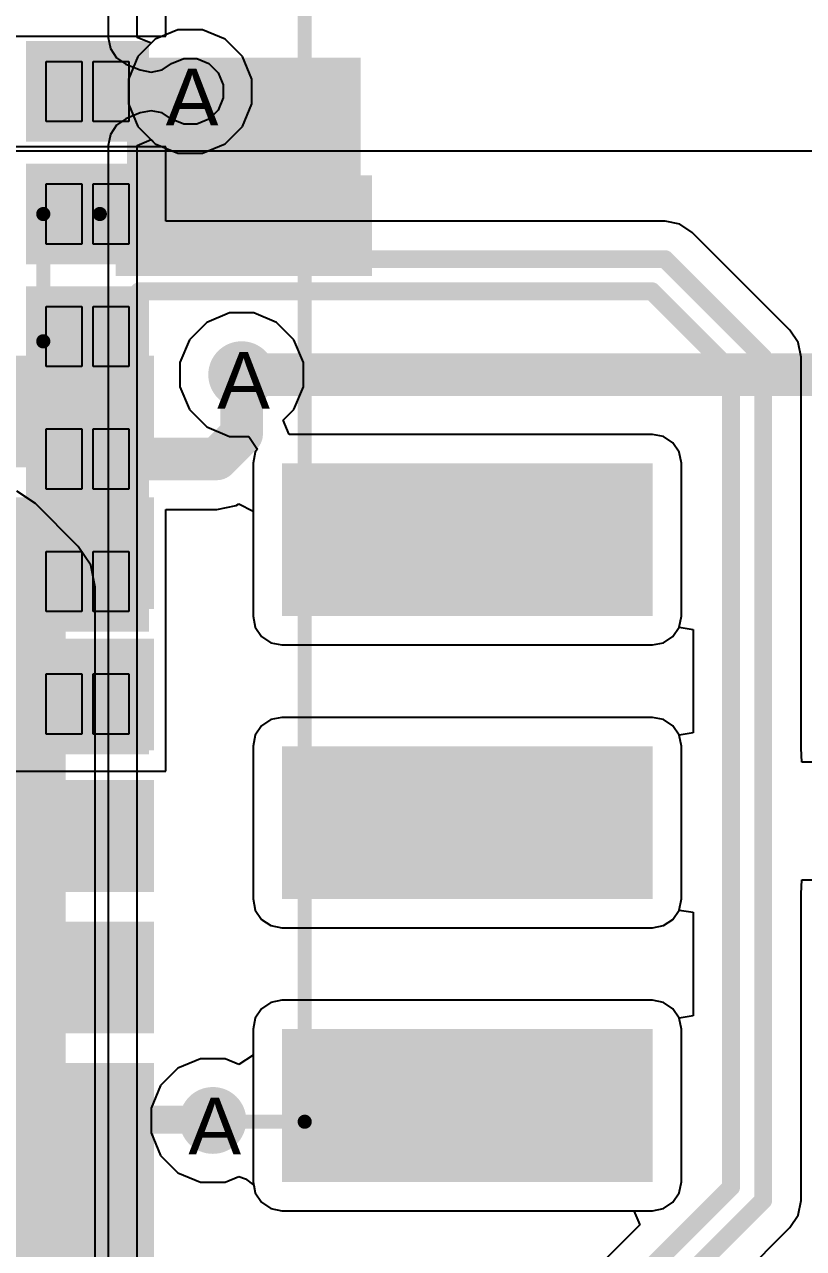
# Model space of a CAD drawing. Header units: inches. Extents: x 0 to 208, y 0 to 213.
# Drawn here: x 5.3042 to 5.5796, y 1.1221 to 1.5548 of the extents above; entities that cross this region are included whole.
import ezdxf

# ---------------------------------------------------------------- set-up
doc = ezdxf.new("R2010")
doc.units = ezdxf.units.IN
doc.header["$MEASUREMENT"] = 0
for name, color, linetype in [('Bottom Layer', 5, 'Continuous'), ('Bottom Overlay', 54, 'Continuous'), ('Bottom Paste', 16, 'Continuous'), ('Bottom Solder', 6, 'Continuous'), ('Drill Drawing', 1, 'Continuous'), ('Keep-Out Layer', 6, 'Continuous'), ('L2_GND1', 16, 'Continuous'), ('L3_SIG1', 76, 'Continuous'), ('L4_PWR', 90, 'Continuous'), ('L5_GND2', 156, 'Continuous'), ('L6_SIG2', 130, 'Continuous'), ('L7_GND3', 216, 'Continuous'), ('Top Layer', 1, 'Continuous'), ('Top Overlay', 2, 'Continuous'), ('Top Paste', 8, 'Continuous'), ('Top Solder', 216, 'Continuous'), ('Via Holes', 16, 'Continuous')]:
    doc.layers.add(name, color=color, linetype=linetype)
doc.styles.add('Arial', font='', dxfattribs={"height": 0.2})
doc.styles.get('Arial').set_extended_font_data('Arial')

# ---------------------------------------------------------------- blocks, each defined once
blk = doc.blocks.new('A7682E_254')
at = {"layer": 'Top Layer'}
for points in [[(0.29134, -0.00788), (0.32677, -0.00788), (0.32677, -0.03543), (0.29134, -0.03543)], [(0.29134, -0.05118), (0.32677, -0.05118), (0.32677, -0.07874), (0.29134, -0.07874)], [(0.29134, -0.09449), (0.32677, -0.09449), (0.32677, -0.12205), (0.29134, -0.12205)], [(0.29134, -0.1378), (0.32677, -0.1378), (0.32677, -0.16535), (0.29134, -0.16535)], [(0.29134, -0.1811), (0.32677, -0.1811), (0.32677, -0.20866), (0.29134, -0.20866)], [(0.29134, -0.22441), (0.32677, -0.22441), (0.32677, -0.25197), (0.29134, -0.25197)]]:
    blk.add_hatch(color=1, dxfattribs=at).paths.add_polyline_path(points)
at = {"layer": 'Top Solder'}
for points in [[(0.28734, -0.00388), (0.33077, -0.00388), (0.33077, -0.03943), (0.28734, -0.03943)], [(0.28734, -0.04718), (0.33077, -0.04718), (0.33077, -0.08274), (0.28734, -0.08274)], [(0.28734, -0.09049), (0.33077, -0.09049), (0.33077, -0.12605), (0.28734, -0.12605)], [(0.28734, -0.1338), (0.33077, -0.1338), (0.33077, -0.16935), (0.28734, -0.16935)], [(0.28734, -0.1771), (0.33077, -0.1771), (0.33077, -0.21266), (0.28734, -0.21266)], [(0.28734, -0.22041), (0.33077, -0.22041), (0.33077, -0.25597), (0.28734, -0.25597)]]:
    blk.add_hatch(color=216, dxfattribs=at).paths.add_polyline_path(points)
at = {"layer": 'Top Overlay'}
for points in [[(0.38583, -0.38583, 0.005, 0.005, 0), (0.38583, 0.38582, 0.005, 0.005, 0)], [(-0.38583, -0.38583, 0.005, 0.005, 0), (0.38583, -0.38583, 0.005, 0.005, 0)]]:
    blk.add_lwpolyline(points, format="xyseb", dxfattribs=at)
blk.add_lwpolyline([(0.38458, -0.38583, 0.0025, 0.0025, 1), (0.38708, -0.38583, 0.0025, 0.0025, 1)], format="xyseb", close=True, dxfattribs=at)
blk.add_lwpolyline([(0.38458, -0.38583, 0.0025, 0.0025, 1), (0.38708, -0.38583, 0.0025, 0.0025, 1)], format="xyseb", close=True, dxfattribs=at)
at = {"layer": 'Top Paste'}
for p, q in [((0.29449, -0.03228), (0.29449, -0.01102)), ((0.29449, -0.01102), (0.30709, -0.01102)), ((0.30709, -0.01102), (0.30709, -0.03228)), ((0.31102, -0.03228), (0.31102, -0.01102)), ((0.31102, -0.01102), (0.32362, -0.01102)), ((0.32362, -0.01102), (0.32362, -0.03228)), ((0.30709, -0.03228), (0.29449, -0.03228)), ((0.32362, -0.03228), (0.31102, -0.03228)), ((0.29449, -0.07559), (0.29449, -0.05433)), ((0.29449, -0.05433), (0.30709, -0.05433)), ((0.30709, -0.05433), (0.30709, -0.07559)), ((0.31102, -0.07559), (0.31102, -0.05433)), ((0.31102, -0.05433), (0.32362, -0.05433)), ((0.32362, -0.05433), (0.32362, -0.07559)), ((0.30709, -0.07559), (0.29449, -0.07559)), ((0.32362, -0.07559), (0.31102, -0.07559)), ((0.29449, -0.1189), (0.29449, -0.09764)), ((0.29449, -0.09764), (0.30709, -0.09764)), ((0.30709, -0.09764), (0.30709, -0.1189)), ((0.31102, -0.1189), (0.31102, -0.09764)), ((0.31102, -0.09764), (0.32362, -0.09764)), ((0.32362, -0.09764), (0.32362, -0.1189)), ((0.30709, -0.1189), (0.29449, -0.1189)), ((0.32362, -0.1189), (0.31102, -0.1189)), ((0.29449, -0.1622), (0.29449, -0.14094)), ((0.29449, -0.14094), (0.30709, -0.14094)), ((0.30709, -0.14094), (0.30709, -0.1622)), ((0.31102, -0.1622), (0.31102, -0.14094)), ((0.31102, -0.14094), (0.32362, -0.14094)), ((0.32362, -0.14094), (0.32362, -0.1622)), ((0.30709, -0.1622), (0.29449, -0.1622)), ((0.32362, -0.1622), (0.31102, -0.1622)), ((0.29449, -0.20551), (0.29449, -0.18425)), ((0.29449, -0.18425), (0.30709, -0.18425)), ((0.30709, -0.18425), (0.30709, -0.20551)), ((0.31102, -0.20551), (0.31102, -0.18425)), ((0.31102, -0.18425), (0.32362, -0.18425)), ((0.32362, -0.18425), (0.32362, -0.20551)), ((0.30709, -0.20551), (0.29449, -0.20551)), ((0.32362, -0.20551), (0.31102, -0.20551)), ((0.29449, -0.24882), (0.29449, -0.22756)), ((0.29449, -0.22756), (0.30709, -0.22756)), ((0.30709, -0.22756), (0.30709, -0.24882)), ((0.31102, -0.24882), (0.31102, -0.22756)), ((0.31102, -0.22756), (0.32362, -0.22756)), ((0.32362, -0.22756), (0.32362, -0.24882)), ((0.30709, -0.24882), (0.29449, -0.24882)), ((0.32362, -0.24882), (0.31102, -0.24882))]:
    blk.add_line(p, q, dxfattribs=at)
blk = doc.blocks.new('XKNANO_113_B_282')
at = {"layer": 'Bottom Layer'}
for points in [[(-0.26968, -0.16575), (-0.24213, -0.16575), (-0.24213, -0.24843), (-0.26968, -0.24843)], [(-0.20591, -0.24291), (-0.17441, -0.24291), (-0.17441, -0.2878), (-0.20591, -0.2878)], [(-0.15591, -0.24291), (-0.12441, -0.24291), (-0.12441, -0.2878), (-0.15591, -0.2878)], [(-0.10591, -0.24291), (-0.07441, -0.24291), (-0.07441, -0.2878), (-0.10591, -0.2878)], [(-0.05591, -0.24291), (-0.02441, -0.24291), (-0.02441, -0.2878), (-0.05591, -0.2878)], [(-0.00591, -0.24291), (0.02559, -0.24291), (0.02559, -0.2878), (-0.00591, -0.2878)], [(0.04409, -0.24291), (0.07559, -0.24291), (0.07559, -0.2878), (0.04409, -0.2878)], [(0.0815, -0.24291), (0.11299, -0.24291), (0.11299, -0.2878), (0.0815, -0.2878)]]:
    blk.add_hatch(color=5, dxfattribs=at).paths.add_polyline_path(points)
at = {"layer": 'Bottom Paste'}
for points in [[(-0.26968, -0.16575), (-0.24213, -0.16575), (-0.24213, -0.24843), (-0.26968, -0.24843)], [(-0.20591, -0.24291), (-0.17441, -0.24291), (-0.17441, -0.2878), (-0.20591, -0.2878)], [(-0.15591, -0.24291), (-0.12441, -0.24291), (-0.12441, -0.2878), (-0.15591, -0.2878)], [(-0.10591, -0.24291), (-0.07441, -0.24291), (-0.07441, -0.2878), (-0.10591, -0.2878)], [(-0.05591, -0.24291), (-0.02441, -0.24291), (-0.02441, -0.2878), (-0.05591, -0.2878)], [(-0.00591, -0.24291), (0.02559, -0.24291), (0.02559, -0.2878), (-0.00591, -0.2878)], [(0.04409, -0.24291), (0.07559, -0.24291), (0.07559, -0.2878), (0.04409, -0.2878)], [(0.0815, -0.24291), (0.11299, -0.24291), (0.11299, -0.2878), (0.0815, -0.2878)]]:
    blk.add_hatch(color=16, dxfattribs=at).paths.add_polyline_path(points)
at = {"layer": 'Bottom Solder'}
for points in [[(-0.27368, -0.16175), (-0.23813, -0.16175), (-0.23813, -0.25243), (-0.27368, -0.25243)], [(-0.20991, -0.23891), (-0.17041, -0.23891), (-0.17041, -0.2918), (-0.20991, -0.2918)], [(-0.15991, -0.23891), (-0.12041, -0.23891), (-0.12041, -0.2918), (-0.15991, -0.2918)], [(-0.10991, -0.23891), (-0.07041, -0.23891), (-0.07041, -0.2918), (-0.10991, -0.2918)], [(-0.05991, -0.23891), (-0.02041, -0.23891), (-0.02041, -0.2918), (-0.05991, -0.2918)], [(-0.00991, -0.23891), (0.02959, -0.23891), (0.02959, -0.2918), (-0.00991, -0.2918)], [(0.04009, -0.23891), (0.07959, -0.23891), (0.07959, -0.2918), (0.04009, -0.2918)], [(0.0775, -0.23891), (0.11699, -0.23891), (0.11699, -0.2918), (0.0775, -0.2918)]]:
    blk.add_hatch(color=6, dxfattribs=at).paths.add_polyline_path(points)
at = {"layer": 'Keep-Out Layer'}
for points in [[(-0.17189, -0.19363), (-0.11789, -0.19363), (-0.11789, -0.06263), (-0.17189, -0.06263)], [(-0.07189, -0.19363), (-0.01789, -0.19363), (-0.01789, -0.06263), (-0.07189, -0.06263)], [(0.02811, -0.19363), (0.08211, -0.19363), (0.08211, -0.06263), (0.02811, -0.06263)]]:
    blk.add_hatch(color=6, dxfattribs=at).paths.add_polyline_path(points)
at = {"layer": 'Bottom Overlay'}
for points in [[(-0.26, -0.278, 0.005, 0.005, 0), (-0.26, -0.258, 0.005, 0.005, 0)], [(-0.215, -0.278, 0.005, 0.005, 0), (-0.26, -0.278, 0.005, 0.005, 0)]]:
    blk.add_lwpolyline(points, format="xyseb", dxfattribs=at)
for points in [[(-0.26125, -0.258, 0.0025, 0.0025, 1), (-0.25875, -0.258, 0.0025, 0.0025, 1)], [(-0.26125, -0.278, 0.0025, 0.0025, 1), (-0.25875, -0.278, 0.0025, 0.0025, 1)], [(-0.26125, -0.278, 0.0025, 0.0025, 1), (-0.25875, -0.278, 0.0025, 0.0025, 1)], [(-0.21625, -0.278, 0.0025, 0.0025, 1), (-0.21375, -0.278, 0.0025, 0.0025, 1)]]:
    blk.add_lwpolyline(points, format="xyseb", close=True, dxfattribs=at)

msp = doc.modelspace()

# ---------------------------------------------------------------- hatches: boundary and pattern name
at = {"layer": 'Bottom Layer'}
for points in [[(5.34043, 1.46992), (5.42311, 1.46992), (5.42311, 1.543), (5.34043, 1.543)], [(5.25957, 1.2022), (5.34594, 1.2022), (5.34594, 1.2337), (5.25957, 1.2337)]]:
    msp.add_hatch(color=5, dxfattribs=at).paths.add_polyline_path(points)
h = msp.add_hatch(color=5, dxfattribs=at)
edge = h.paths.add_edge_path()
edge.add_arc((5.36281, 1.53111), 0.01181, 0, 360)
h = msp.add_hatch(color=5, dxfattribs=at)
edge = h.paths.add_edge_path()
edge.add_arc((5.381, 1.431), 0.01181, 0, 360)
h = msp.add_hatch(color=5, dxfattribs=at)
edge = h.paths.add_edge_path()
edge.add_arc((5.37081, 1.1674), 0.01181, 0, 360)
at = {"layer": 'L2_GND1'}
h = msp.add_hatch(color=16, dxfattribs=at)
edge = h.paths.add_edge_path()
edge.add_arc((5.36281, 1.53111), 0.01181, 0, 360)
h = msp.add_hatch(color=16, dxfattribs=at)
edge = h.paths.add_edge_path()
edge.add_arc((5.381, 1.431), 0.01181, 0, 360)
h = msp.add_hatch(color=16, dxfattribs=at)
edge = h.paths.add_edge_path()
edge.add_arc((5.37081, 1.1674), 0.01181, 0, 360)
at = {"layer": 'L3_SIG1'}
h = msp.add_hatch(color=76, dxfattribs=at)
edge = h.paths.add_edge_path()
edge.add_arc((5.36281, 1.53111), 0.01181, 0, 360)
h = msp.add_hatch(color=76, dxfattribs=at)
edge = h.paths.add_edge_path()
edge.add_arc((5.381, 1.431), 0.01181, 0, 360)
h = msp.add_hatch(color=76, dxfattribs=at)
edge = h.paths.add_edge_path()
edge.add_arc((5.37081, 1.1674), 0.01181, 0, 360)
at = {"layer": 'L4_PWR'}
h = msp.add_hatch(color=90, dxfattribs=at)
edge = h.paths.add_edge_path()
edge.add_arc((5.36281, 1.53111), 0.01181, 0, 360)
h = msp.add_hatch(color=90, dxfattribs=at)
edge = h.paths.add_edge_path()
edge.add_arc((5.381, 1.431), 0.01181, 0, 360)
h = msp.add_hatch(color=90, dxfattribs=at)
edge = h.paths.add_edge_path()
edge.add_arc((5.37081, 1.1674), 0.01181, 0, 360)
at = {"layer": 'L5_GND2'}
h = msp.add_hatch(color=156, dxfattribs=at)
edge = h.paths.add_edge_path()
edge.add_arc((5.36281, 1.53111), 0.01181, 0, 360)
h = msp.add_hatch(color=156, dxfattribs=at)
edge = h.paths.add_edge_path()
edge.add_arc((5.381, 1.431), 0.01181, 0, 360)
h = msp.add_hatch(color=156, dxfattribs=at)
edge = h.paths.add_edge_path()
edge.add_arc((5.37081, 1.1674), 0.01181, 0, 360)
at = {"layer": 'L6_SIG2'}
h = msp.add_hatch(color=130, dxfattribs=at)
edge = h.paths.add_edge_path()
edge.add_arc((5.36281, 1.53111), 0.01181, 0, 360)
h = msp.add_hatch(color=130, dxfattribs=at)
edge = h.paths.add_edge_path()
edge.add_arc((5.381, 1.431), 0.01181, 0, 360)
h = msp.add_hatch(color=130, dxfattribs=at)
edge = h.paths.add_edge_path()
edge.add_arc((5.37081, 1.1674), 0.01181, 0, 360)
at = {"layer": 'L7_GND3'}
h = msp.add_hatch(color=216, dxfattribs=at)
edge = h.paths.add_edge_path()
edge.add_arc((5.36281, 1.53111), 0.01181, 0, 360)
h = msp.add_hatch(color=216, dxfattribs=at)
edge = h.paths.add_edge_path()
edge.add_arc((5.381, 1.431), 0.01181, 0, 360)
h = msp.add_hatch(color=216, dxfattribs=at)
edge = h.paths.add_edge_path()
edge.add_arc((5.37081, 1.1674), 0.01181, 0, 360)
at = {"layer": 'Top Layer'}
msp.add_hatch(color=1, dxfattribs=at).paths.add_polyline_path([(5.36281, 1.5193), (5.36281, 1.54297), (5.32644, 1.54297), (5.32644, 1.5193)])
h = msp.add_hatch(color=1, dxfattribs=at)
edge = h.paths.add_edge_path()
edge.add_arc((5.36281, 1.53111), 0.01181, 0, 360)
h = msp.add_hatch(color=1, dxfattribs=at)
edge = h.paths.add_edge_path()
edge.add_arc((5.381, 1.431), 0.01181, 0, 360)
h = msp.add_hatch(color=1, dxfattribs=at)
edge = h.paths.add_edge_path()
edge.add_arc((5.37081, 1.1674), 0.01181, 0, 360)
at = {"layer": 'Via Holes'}
h = msp.add_hatch(color=7, dxfattribs=at)
edge = h.paths.add_edge_path()
edge.add_arc((5.36281, 1.53111), 0.00591, 0, 360)
h = msp.add_hatch(color=7, dxfattribs=at)
edge = h.paths.add_edge_path()
edge.add_arc((5.381, 1.431), 0.00591, 0, 360)
h = msp.add_hatch(color=7, dxfattribs=at)
edge = h.paths.add_edge_path()
edge.add_arc((5.37081, 1.1674), 0.00591, 0, 360)

# ---------------------------------------------------------------- linework, layer by layer
at = {"layer": 'Bottom Layer'}
for p in [(5.90551, 1.51), (5.89532, 1.51)]:
    msp.add_line(p, (5.29702, 1.51), dxfattribs=at)
for points in [[(5.35705, 1.49248, 0.01, 0.01, 0), (5.36583, 1.4837, 0.01, 0.01, 0)], [(5.36583, 1.4837, 0.01, 0.01, 0), (5.38177, 1.4837, 0.01, 0.01, 0)], [(5.381, 1.431, 0.015, 0.015, 0), (5.637, 1.431, 0.015, 0.015, 0)], [(5.24185, 1.41795, 0.008, 0.008, 0), (5.3235, 1.41795, 0.008, 0.008, 0)], [(5.25528, 1.36795, 0.008, 0.008, 0), (5.3235, 1.36795, 0.008, 0.008, 0)], [(5.27032, 1.31036, 0.008, 0.008, 0), (5.32035, 1.31036, 0.008, 0.008, 0)], [(5.25856, 1.16795, 0.01, 0.01, 0), (5.3235, 1.16795, 0.01, 0.01, 0)], [(5.32486, 1.1674, 0.01, 0.01, 0), (5.32513, 1.16768, 0.01, 0.01, 0)], [(5.32513, 1.16768, 0.01, 0.01, 0), (5.37054, 1.16768, 0.01, 0.01, 0)], [(5.37054, 1.16768, 0.01, 0.01, 0), (5.37081, 1.1674, 0.01, 0.01, 0)], [(5.23398, 1.13055, 0.008, 0.008, 0), (5.3235, 1.13055, 0.008, 0.008, 0)]]:
    msp.add_lwpolyline(points, format="xyseb", dxfattribs=at)
for points in [[(5.35455, 1.49248, 0.005, 0.005, 1), (5.35955, 1.49248, 0.005, 0.005, 1)], [(5.36333, 1.4837, 0.005, 0.005, 1), (5.36833, 1.4837, 0.005, 0.005, 1)], [(5.36333, 1.4837, 0.005, 0.005, 1), (5.36833, 1.4837, 0.005, 0.005, 1)], [(5.37927, 1.4837, 0.005, 0.005, 1), (5.38427, 1.4837, 0.005, 0.005, 1)], [(5.37725, 1.431, 0.0075, 0.0075, 1), (5.38475, 1.431, 0.0075, 0.0075, 1)], [(5.3215, 1.41795, 0.004, 0.004, 1), (5.3255, 1.41795, 0.004, 0.004, 1)], [(5.3215, 1.36795, 0.004, 0.004, 1), (5.3255, 1.36795, 0.004, 0.004, 1)], [(5.31835, 1.31036, 0.004, 0.004, 1), (5.32235, 1.31036, 0.004, 0.004, 1)], [(5.321, 1.16795, 0.005, 0.005, 1), (5.326, 1.16795, 0.005, 0.005, 1)], [(5.32263, 1.16768, 0.005, 0.005, 1), (5.32763, 1.16768, 0.005, 0.005, 1)], [(5.32263, 1.16768, 0.005, 0.005, 1), (5.32763, 1.16768, 0.005, 0.005, 1)], [(5.36804, 1.16768, 0.005, 0.005, 1), (5.37304, 1.16768, 0.005, 0.005, 1)], [(5.36804, 1.16768, 0.005, 0.005, 1), (5.37304, 1.16768, 0.005, 0.005, 1)], [(5.32236, 1.1674, 0.005, 0.005, 1), (5.32736, 1.1674, 0.005, 0.005, 1)], [(5.36831, 1.1674, 0.005, 0.005, 1), (5.37331, 1.1674, 0.005, 0.005, 1)], [(5.3215, 1.13055, 0.004, 0.004, 1), (5.3255, 1.13055, 0.004, 0.004, 1)]]:
    msp.add_lwpolyline(points, format="xyseb", close=True, dxfattribs=at)
at = {"layer": 'L2_GND1'}
for p, q in [((5.3338, 1.64193), (5.3338, 1.55022)), ((5.344, 1.55022), (5.344, 1.64193)), ((5.3338, 1.55022), (5.33458, 1.54632)), ((5.349, 1.54815), (5.344, 1.55022)), ((5.35046, 1.5496), (5.349, 1.54815)), ((5.35847, 1.55293), (5.35046, 1.5496)), ((5.36715, 1.55293), (5.35847, 1.55293)), ((5.37517, 1.5496), (5.36715, 1.55293)), ((5.3813, 1.54347), (5.37517, 1.5496)), ((5.33458, 1.54632), (5.33679, 1.54301)), ((5.33679, 1.54301), (5.3401, 1.5408)), ((5.3401, 1.5408), (5.3451, 1.53873)), ((5.3529, 1.53873), (5.35621, 1.54094)), ((5.35621, 1.54094), (5.35623, 1.54096)), ((5.35623, 1.54096), (5.3605, 1.54273)), ((5.3605, 1.54273), (5.36512, 1.54273)), ((5.36512, 1.54273), (5.36939, 1.54096)), ((5.36939, 1.54096), (5.37266, 1.53769)), ((5.38462, 1.53545), (5.3813, 1.54347)), ((5.3451, 1.53873), (5.349, 1.53795)), ((5.349, 1.53795), (5.3529, 1.53873)), ((5.37266, 1.53769), (5.37443, 1.53342)), ((5.37443, 1.53342), (5.37443, 1.5288)), ((5.38462, 1.52678), (5.38462, 1.53545)), ((5.37443, 1.5288), (5.37266, 1.52453)), ((5.3451, 1.5235), (5.3401, 1.52143)), ((5.349, 1.52428), (5.3451, 1.5235)), ((5.3529, 1.5235), (5.349, 1.52428)), ((5.35621, 1.52129), (5.3529, 1.5235)), ((5.37266, 1.52453), (5.36939, 1.52127)), ((5.3813, 1.51876), (5.38462, 1.52678)), ((5.33679, 1.51922), (5.33458, 1.51591)), ((5.3401, 1.52143), (5.33679, 1.51922)), ((5.35623, 1.52127), (5.35621, 1.52129)), ((5.3605, 1.5195), (5.35623, 1.52127)), ((5.36512, 1.5195), (5.3605, 1.5195)), ((5.36939, 1.52127), (5.36512, 1.5195)), ((5.37517, 1.51262), (5.3813, 1.51876)), ((5.33458, 1.51591), (5.3338, 1.51201)), ((5.3338, 1.51201), (5.3338, 0.15506)), ((5.344, 1.51201), (5.349, 1.51408)), ((5.344, 0.15506), (5.344, 1.51201)), ((5.349, 1.51408), (5.35046, 1.51262)), ((5.35046, 1.51262), (5.35847, 1.5093)), ((5.36715, 1.5093), (5.37517, 1.51262)), ((5.35847, 1.5093), (5.36715, 1.5093)), ((5.36864, 1.44949), (5.36251, 1.44336)), ((5.37666, 1.45281), (5.36864, 1.44949)), ((5.38534, 1.45281), (5.37666, 1.45281)), ((5.39335, 1.44949), (5.38534, 1.45281)), ((5.39949, 1.44336), (5.39335, 1.44949)), ((5.36251, 1.44336), (5.35919, 1.43534)), ((5.40281, 1.43534), (5.39949, 1.44336)), ((5.35919, 1.43534), (5.35919, 1.42666)), ((5.40281, 1.42666), (5.40281, 1.43534)), ((5.35919, 1.42666), (5.36251, 1.41865)), ((5.39949, 1.41865), (5.40281, 1.42666)), ((5.36251, 1.41865), (5.36864, 1.41251)), ((5.39572, 1.41488), (5.39949, 1.41865)), ((5.39779, 1.40988), (5.39572, 1.41488)), ((5.36864, 1.41251), (5.37666, 1.40919)), ((5.37666, 1.40919), (5.38353, 1.40919)), ((5.38353, 1.40919), (5.38637, 1.40494)), ((5.52622, 1.40988), (5.39779, 1.40988)), ((5.53012, 1.4091), (5.52622, 1.40988)), ((5.53343, 1.40689), (5.53012, 1.4091)), ((5.53564, 1.40358), (5.53343, 1.40689)), ((5.3858, 1.40358), (5.38503, 1.39968)), ((5.38646, 1.40457), (5.3858, 1.40358)), ((5.38637, 1.40494), (5.38646, 1.40457)), ((5.53642, 1.39968), (5.53564, 1.40358)), ((5.38503, 1.39968), (5.38503, 1.34568)), ((5.53642, 1.34568), (5.53642, 1.39968)), ((5.38503, 1.34568), (5.3858, 1.34178)), ((5.53564, 1.34178), (5.53642, 1.34568)), ((5.3858, 1.34178), (5.38801, 1.33847)), ((5.53343, 1.33847), (5.53564, 1.34178)), ((5.38801, 1.33847), (5.39132, 1.33626)), ((5.53012, 1.33626), (5.53343, 1.33847)), ((5.39132, 1.33626), (5.39522, 1.33549)), ((5.39522, 1.33549), (5.52622, 1.33549)), ((5.52622, 1.33549), (5.53012, 1.33626)), ((5.38801, 1.30689), (5.3858, 1.30358)), ((5.39132, 1.3091), (5.38801, 1.30689)), ((5.39522, 1.30988), (5.39132, 1.3091)), ((5.52622, 1.30988), (5.39522, 1.30988)), ((5.53012, 1.3091), (5.52622, 1.30988)), ((5.53343, 1.30689), (5.53012, 1.3091)), ((5.53564, 1.30358), (5.53343, 1.30689)), ((5.3858, 1.30358), (5.38503, 1.29968)), ((5.53642, 1.29968), (5.53564, 1.30358)), ((5.38503, 1.29968), (5.38503, 1.24568)), ((5.53642, 1.24568), (5.53642, 1.29968)), ((5.38503, 1.24568), (5.3858, 1.24178)), ((5.3858, 1.24178), (5.38801, 1.23847)), ((5.53343, 1.23847), (5.53564, 1.24178)), ((5.53564, 1.24178), (5.53642, 1.24568)), ((5.38801, 1.23847), (5.39132, 1.23626)), ((5.53012, 1.23626), (5.53343, 1.23847)), ((5.39132, 1.23626), (5.39522, 1.23549)), ((5.39522, 1.23549), (5.52622, 1.23549)), ((5.52622, 1.23549), (5.53012, 1.23626)), ((5.39132, 1.2091), (5.38801, 1.20689)), ((5.39522, 1.20988), (5.39132, 1.2091)), ((5.52622, 1.20988), (5.39522, 1.20988)), ((5.53012, 1.2091), (5.52622, 1.20988)), ((5.53343, 1.20689), (5.53012, 1.2091)), ((5.3858, 1.20358), (5.38503, 1.19968)), ((5.38801, 1.20689), (5.3858, 1.20358)), ((5.53564, 1.20358), (5.53343, 1.20689)), ((5.53642, 1.19968), (5.53564, 1.20358)), ((5.38503, 1.19968), (5.38503, 1.19053)), ((5.53642, 1.14568), (5.53642, 1.19968)), ((5.38503, 1.19053), (5.38003, 1.18719)), ((5.35846, 1.18589), (5.35232, 1.17976)), ((5.36647, 1.18921), (5.35846, 1.18589)), ((5.37515, 1.18921), (5.36647, 1.18921)), ((5.38003, 1.18719), (5.37515, 1.18921)), ((5.35232, 1.17976), (5.349, 1.17174)), ((5.349, 1.17174), (5.349, 1.16306)), ((5.349, 1.16306), (5.35232, 1.15505)), ((5.35232, 1.15505), (5.35846, 1.14891)), ((5.35846, 1.14891), (5.36647, 1.14559)), ((5.37515, 1.14559), (5.38003, 1.14761)), ((5.38003, 1.14761), (5.38232, 1.14673)), ((5.38232, 1.14673), (5.38527, 1.14448)), ((5.36647, 1.14559), (5.37515, 1.14559)), ((5.38527, 1.14448), (5.3858, 1.14178)), ((5.53564, 1.14178), (5.53642, 1.14568)), ((5.3858, 1.14178), (5.38801, 1.13847)), ((5.38801, 1.13847), (5.39132, 1.13626)), ((5.53012, 1.13626), (5.53343, 1.13847)), ((5.53343, 1.13847), (5.53564, 1.14178)), ((5.39132, 1.13626), (5.39522, 1.13549)), ((5.39522, 1.13549), (5.52622, 1.13549)), ((5.52622, 1.13549), (5.53012, 1.13626))]:
    msp.add_line(p, q, dxfattribs=at)
at = {"layer": 'L3_SIG1'}
for p, q in [((5.36864, 1.44949), (5.36251, 1.44336)), ((5.37666, 1.45281), (5.36864, 1.44949)), ((5.38534, 1.45281), (5.37666, 1.45281)), ((5.39335, 1.44949), (5.38534, 1.45281)), ((5.39949, 1.44336), (5.39335, 1.44949)), ((5.36251, 1.44336), (5.35919, 1.43534)), ((5.40281, 1.43534), (5.39949, 1.44336)), ((5.35919, 1.43534), (5.35919, 1.42666)), ((5.40281, 1.42666), (5.40281, 1.43534)), ((5.35919, 1.42666), (5.36251, 1.41865)), ((5.39949, 1.41865), (5.40281, 1.42666)), ((5.36251, 1.41865), (5.36864, 1.41251)), ((5.39572, 1.41488), (5.39949, 1.41865)), ((5.39779, 1.40988), (5.39572, 1.41488)), ((5.36864, 1.41251), (5.37666, 1.40919)), ((5.37666, 1.40919), (5.38353, 1.40919)), ((5.38353, 1.40919), (5.38637, 1.40494)), ((5.52622, 1.40988), (5.39779, 1.40988)), ((5.53012, 1.4091), (5.52622, 1.40988)), ((5.53343, 1.40689), (5.53012, 1.4091)), ((5.53564, 1.40358), (5.53343, 1.40689)), ((5.3858, 1.40358), (5.38503, 1.39968)), ((5.38646, 1.40457), (5.3858, 1.40358)), ((5.38637, 1.40494), (5.38646, 1.40457)), ((5.53642, 1.39968), (5.53564, 1.40358)), ((5.38503, 1.39968), (5.38503, 1.34568)), ((5.53642, 1.34568), (5.53642, 1.39968)), ((5.38503, 1.34568), (5.3858, 1.34178)), ((5.53564, 1.34178), (5.53642, 1.34568)), ((5.3858, 1.34178), (5.38801, 1.33847)), ((5.53343, 1.33847), (5.53564, 1.34178)), ((5.38801, 1.33847), (5.39132, 1.33626)), ((5.53012, 1.33626), (5.53343, 1.33847)), ((5.39132, 1.33626), (5.39522, 1.33549)), ((5.39522, 1.33549), (5.52622, 1.33549)), ((5.52622, 1.33549), (5.53012, 1.33626)), ((5.38801, 1.30689), (5.3858, 1.30358)), ((5.39132, 1.3091), (5.38801, 1.30689)), ((5.39522, 1.30988), (5.39132, 1.3091)), ((5.52622, 1.30988), (5.39522, 1.30988)), ((5.53012, 1.3091), (5.52622, 1.30988)), ((5.53343, 1.30689), (5.53012, 1.3091)), ((5.53564, 1.30358), (5.53343, 1.30689)), ((5.3858, 1.30358), (5.38503, 1.29968)), ((5.53642, 1.29968), (5.53564, 1.30358)), ((5.38503, 1.29968), (5.38503, 1.24568)), ((5.53642, 1.24568), (5.53642, 1.29968)), ((5.38503, 1.24568), (5.3858, 1.24178)), ((5.3858, 1.24178), (5.38801, 1.23847)), ((5.53343, 1.23847), (5.53564, 1.24178)), ((5.53564, 1.24178), (5.53642, 1.24568)), ((5.38801, 1.23847), (5.39132, 1.23626)), ((5.53012, 1.23626), (5.53343, 1.23847)), ((5.39132, 1.23626), (5.39522, 1.23549)), ((5.39522, 1.23549), (5.52622, 1.23549)), ((5.52622, 1.23549), (5.53012, 1.23626)), ((5.39132, 1.2091), (5.38801, 1.20689)), ((5.39522, 1.20988), (5.39132, 1.2091)), ((5.52622, 1.20988), (5.39522, 1.20988)), ((5.53012, 1.2091), (5.52622, 1.20988)), ((5.53343, 1.20689), (5.53012, 1.2091)), ((5.3858, 1.20358), (5.38503, 1.19968)), ((5.38801, 1.20689), (5.3858, 1.20358)), ((5.53564, 1.20358), (5.53343, 1.20689)), ((5.53642, 1.19968), (5.53564, 1.20358)), ((5.38503, 1.19968), (5.38503, 1.14568)), ((5.53642, 1.14568), (5.53642, 1.19968)), ((5.38503, 1.14568), (5.3858, 1.14178)), ((5.53564, 1.14178), (5.53642, 1.14568)), ((5.3858, 1.14178), (5.38801, 1.13847)), ((5.38801, 1.13847), (5.39132, 1.13626)), ((5.53012, 1.13626), (5.53343, 1.13847)), ((5.53343, 1.13847), (5.53564, 1.14178)), ((5.39132, 1.13626), (5.39522, 1.13549)), ((5.39522, 1.13549), (5.52622, 1.13549)), ((5.52622, 1.13549), (5.53012, 1.13626))]:
    msp.add_line(p, q, dxfattribs=at)
at = {"layer": 'L4_PWR'}
for p, q in [((5.35046, 1.5496), (5.34432, 1.54347)), ((5.35847, 1.55293), (5.35046, 1.5496)), ((5.36715, 1.55293), (5.35847, 1.55293)), ((5.37517, 1.5496), (5.36715, 1.55293)), ((5.3813, 1.54347), (5.37517, 1.5496)), ((5.34432, 1.54347), (5.341, 1.53545)), ((5.38462, 1.53545), (5.3813, 1.54347)), ((5.341, 1.53545), (5.341, 1.52678)), ((5.38462, 1.52678), (5.38462, 1.53545)), ((5.341, 1.52678), (5.34432, 1.51876)), ((5.3813, 1.51876), (5.38462, 1.52678)), ((5.34432, 1.51876), (5.35046, 1.51262)), ((5.37517, 1.51262), (5.3813, 1.51876)), ((5.35046, 1.51262), (5.35847, 1.5093)), ((5.36715, 1.5093), (5.37517, 1.51262)), ((5.35847, 1.5093), (5.36715, 1.5093)), ((5.36864, 1.44949), (5.36251, 1.44336)), ((5.37666, 1.45281), (5.36864, 1.44949)), ((5.38534, 1.45281), (5.37666, 1.45281)), ((5.39335, 1.44949), (5.38534, 1.45281)), ((5.39949, 1.44336), (5.39335, 1.44949)), ((5.36251, 1.44336), (5.35919, 1.43534)), ((5.40281, 1.43534), (5.39949, 1.44336)), ((5.35919, 1.43534), (5.35919, 1.42666)), ((5.40281, 1.42666), (5.40281, 1.43534)), ((5.35919, 1.42666), (5.36251, 1.41865)), ((5.39949, 1.41865), (5.40281, 1.42666)), ((5.36251, 1.41865), (5.36864, 1.41251)), ((5.39572, 1.41488), (5.39949, 1.41865)), ((5.39779, 1.40988), (5.39572, 1.41488)), ((5.36864, 1.41251), (5.37666, 1.40919)), ((5.37666, 1.40919), (5.38353, 1.40919)), ((5.38353, 1.40919), (5.38637, 1.40494)), ((5.52622, 1.40988), (5.39779, 1.40988)), ((5.53012, 1.4091), (5.52622, 1.40988)), ((5.53343, 1.40689), (5.53012, 1.4091)), ((5.53564, 1.40358), (5.53343, 1.40689)), ((5.3858, 1.40358), (5.38503, 1.39968)), ((5.38646, 1.40457), (5.3858, 1.40358)), ((5.38637, 1.40494), (5.38646, 1.40457)), ((5.53642, 1.39968), (5.53564, 1.40358)), ((5.38503, 1.39968), (5.38503, 1.34568)), ((5.53642, 1.34568), (5.53642, 1.39968)), ((5.30807, 1.38542), (5.30146, 1.38984)), ((5.3232, 1.37029), (5.30807, 1.38542)), ((5.32763, 1.36367), (5.3232, 1.37029)), ((5.32918, 1.35587), (5.32763, 1.36367)), ((5.32918, 0.71713), (5.32918, 1.35587)), ((5.38503, 1.34568), (5.3858, 1.34178)), ((5.53564, 1.34178), (5.53642, 1.34568)), ((5.3858, 1.34178), (5.38801, 1.33847)), ((5.53343, 1.33847), (5.53564, 1.34178)), ((5.38801, 1.33847), (5.39132, 1.33626)), ((5.53012, 1.33626), (5.53343, 1.33847)), ((5.39132, 1.33626), (5.39522, 1.33549)), ((5.39522, 1.33549), (5.52622, 1.33549)), ((5.52622, 1.33549), (5.53012, 1.33626)), ((5.38801, 1.30689), (5.3858, 1.30358)), ((5.39132, 1.3091), (5.38801, 1.30689)), ((5.39522, 1.30988), (5.39132, 1.3091)), ((5.52622, 1.30988), (5.39522, 1.30988)), ((5.53012, 1.3091), (5.52622, 1.30988)), ((5.53343, 1.30689), (5.53012, 1.3091)), ((5.53564, 1.30358), (5.53343, 1.30689)), ((5.3858, 1.30358), (5.38503, 1.29968)), ((5.53642, 1.29968), (5.53564, 1.30358)), ((5.38503, 1.29968), (5.38503, 1.24568)), ((5.53642, 1.24568), (5.53642, 1.29968)), ((5.38503, 1.24568), (5.3858, 1.24178)), ((5.3858, 1.24178), (5.38801, 1.23847)), ((5.53343, 1.23847), (5.53564, 1.24178)), ((5.53564, 1.24178), (5.53642, 1.24568)), ((5.38801, 1.23847), (5.39132, 1.23626)), ((5.53012, 1.23626), (5.53343, 1.23847)), ((5.39132, 1.23626), (5.39522, 1.23549)), ((5.39522, 1.23549), (5.52622, 1.23549)), ((5.52622, 1.23549), (5.53012, 1.23626)), ((5.39132, 1.2091), (5.38801, 1.20689)), ((5.39522, 1.20988), (5.39132, 1.2091)), ((5.52622, 1.20988), (5.39522, 1.20988)), ((5.53012, 1.2091), (5.52622, 1.20988)), ((5.53343, 1.20689), (5.53012, 1.2091)), ((5.3858, 1.20358), (5.38503, 1.19968)), ((5.38801, 1.20689), (5.3858, 1.20358)), ((5.53564, 1.20358), (5.53343, 1.20689)), ((5.53642, 1.19968), (5.53564, 1.20358)), ((5.38503, 1.19968), (5.38503, 1.19053)), ((5.53642, 1.14568), (5.53642, 1.19968)), ((5.38503, 1.19053), (5.38003, 1.18719)), ((5.35846, 1.18589), (5.35232, 1.17976)), ((5.36647, 1.18921), (5.35846, 1.18589)), ((5.37515, 1.18921), (5.36647, 1.18921)), ((5.38003, 1.18719), (5.37515, 1.18921)), ((5.35232, 1.17976), (5.349, 1.17174)), ((5.349, 1.17174), (5.349, 1.16306)), ((5.349, 1.16306), (5.35232, 1.15505)), ((5.35232, 1.15505), (5.35846, 1.14891)), ((5.35846, 1.14891), (5.36647, 1.14559)), ((5.37515, 1.14559), (5.38003, 1.14761)), ((5.38003, 1.14761), (5.38232, 1.14673)), ((5.38232, 1.14673), (5.38527, 1.14448)), ((5.36647, 1.14559), (5.37515, 1.14559)), ((5.38527, 1.14448), (5.3858, 1.14178)), ((5.53564, 1.14178), (5.53642, 1.14568)), ((5.3858, 1.14178), (5.38801, 1.13847)), ((5.38801, 1.13847), (5.39132, 1.13626)), ((5.53012, 1.13626), (5.53343, 1.13847)), ((5.53343, 1.13847), (5.53564, 1.14178)), ((5.39132, 1.13626), (5.39522, 1.13549)), ((5.39522, 1.13549), (5.52622, 1.13549)), ((5.52622, 1.13549), (5.53012, 1.13626))]:
    msp.add_line(p, q, dxfattribs=at)
for points in [[(5.29365, 1.371, 0.02, 0.02, 0), (5.30879, 1.35587, 0.02, 0.02, 0)], [(5.30879, 0.71713, 0.02, 0.02, 0), (5.30879, 1.35587, 0.02, 0.02, 0)]]:
    msp.add_lwpolyline(points, format="xyseb", dxfattribs=at)
msp.add_lwpolyline([(5.30379, 1.35587, 0.01, 0.01, 1), (5.31379, 1.35587, 0.01, 0.01, 1)], format="xyseb", close=True, dxfattribs=at)
msp.add_lwpolyline([(5.30379, 1.35587, 0.01, 0.01, 1), (5.31379, 1.35587, 0.01, 0.01, 1)], format="xyseb", close=True, dxfattribs=at)
at = {"layer": 'L5_GND2'}
for p, q in [((5.36864, 1.44949), (5.36251, 1.44336)), ((5.37666, 1.45281), (5.36864, 1.44949)), ((5.38534, 1.45281), (5.37666, 1.45281)), ((5.39335, 1.44949), (5.38534, 1.45281)), ((5.39949, 1.44336), (5.39335, 1.44949)), ((5.36251, 1.44336), (5.35919, 1.43534)), ((5.40281, 1.43534), (5.39949, 1.44336)), ((5.35919, 1.43534), (5.35919, 1.42666)), ((5.40281, 1.42666), (5.40281, 1.43534)), ((5.35919, 1.42666), (5.36251, 1.41865)), ((5.39949, 1.41865), (5.40281, 1.42666)), ((5.36251, 1.41865), (5.36864, 1.41251)), ((5.39572, 1.41488), (5.39949, 1.41865)), ((5.39779, 1.40988), (5.39572, 1.41488)), ((5.36864, 1.41251), (5.37666, 1.40919)), ((5.37666, 1.40919), (5.38353, 1.40919)), ((5.38353, 1.40919), (5.38637, 1.40494)), ((5.52622, 1.40988), (5.39779, 1.40988)), ((5.53012, 1.4091), (5.52622, 1.40988)), ((5.53343, 1.40689), (5.53012, 1.4091)), ((5.53564, 1.40358), (5.53343, 1.40689)), ((5.3858, 1.40358), (5.38503, 1.39968)), ((5.38646, 1.40457), (5.3858, 1.40358)), ((5.38637, 1.40494), (5.38646, 1.40457)), ((5.53642, 1.39968), (5.53564, 1.40358)), ((5.38503, 1.39968), (5.38503, 1.34568)), ((5.53642, 1.34568), (5.53642, 1.39968)), ((5.38503, 1.34568), (5.3858, 1.34178)), ((5.53564, 1.34178), (5.53642, 1.34568)), ((5.3858, 1.34178), (5.38801, 1.33847)), ((5.53343, 1.33847), (5.53564, 1.34178)), ((5.38801, 1.33847), (5.39132, 1.33626)), ((5.53012, 1.33626), (5.53343, 1.33847)), ((5.39132, 1.33626), (5.39522, 1.33549)), ((5.39522, 1.33549), (5.52622, 1.33549)), ((5.52622, 1.33549), (5.53012, 1.33626)), ((5.38801, 1.30689), (5.3858, 1.30358)), ((5.39132, 1.3091), (5.38801, 1.30689)), ((5.39522, 1.30988), (5.39132, 1.3091)), ((5.52622, 1.30988), (5.39522, 1.30988)), ((5.53012, 1.3091), (5.52622, 1.30988)), ((5.53343, 1.30689), (5.53012, 1.3091)), ((5.53564, 1.30358), (5.53343, 1.30689)), ((5.3858, 1.30358), (5.38503, 1.29968)), ((5.53642, 1.29968), (5.53564, 1.30358)), ((5.38503, 1.29968), (5.38503, 1.24568)), ((5.53642, 1.24568), (5.53642, 1.29968)), ((5.38503, 1.24568), (5.3858, 1.24178)), ((5.3858, 1.24178), (5.38801, 1.23847)), ((5.53343, 1.23847), (5.53564, 1.24178)), ((5.53564, 1.24178), (5.53642, 1.24568)), ((5.38801, 1.23847), (5.39132, 1.23626)), ((5.53012, 1.23626), (5.53343, 1.23847)), ((5.39132, 1.23626), (5.39522, 1.23549)), ((5.39522, 1.23549), (5.52622, 1.23549)), ((5.52622, 1.23549), (5.53012, 1.23626)), ((5.39132, 1.2091), (5.38801, 1.20689)), ((5.39522, 1.20988), (5.39132, 1.2091)), ((5.52622, 1.20988), (5.39522, 1.20988)), ((5.53012, 1.2091), (5.52622, 1.20988)), ((5.53343, 1.20689), (5.53012, 1.2091)), ((5.3858, 1.20358), (5.38503, 1.19968)), ((5.38801, 1.20689), (5.3858, 1.20358)), ((5.53564, 1.20358), (5.53343, 1.20689)), ((5.53642, 1.19968), (5.53564, 1.20358)), ((5.38503, 1.19968), (5.38503, 1.14568)), ((5.53642, 1.14568), (5.53642, 1.19968)), ((5.38503, 1.14568), (5.3858, 1.14178)), ((5.53564, 1.14178), (5.53642, 1.14568)), ((5.3858, 1.14178), (5.38801, 1.13847)), ((5.38801, 1.13847), (5.39132, 1.13626)), ((5.53012, 1.13626), (5.53343, 1.13847)), ((5.53343, 1.13847), (5.53564, 1.14178)), ((5.39132, 1.13626), (5.39522, 1.13549)), ((5.39522, 1.13549), (5.52622, 1.13549)), ((5.52622, 1.13549), (5.53012, 1.13626))]:
    msp.add_line(p, q, dxfattribs=at)
at = {"layer": 'L6_SIG2'}
for p, q in [((5.36864, 1.44949), (5.36251, 1.44336)), ((5.37666, 1.45281), (5.36864, 1.44949)), ((5.38534, 1.45281), (5.37666, 1.45281)), ((5.39335, 1.44949), (5.38534, 1.45281)), ((5.39949, 1.44336), (5.39335, 1.44949)), ((5.36251, 1.44336), (5.35919, 1.43534)), ((5.40281, 1.43534), (5.39949, 1.44336)), ((5.35919, 1.43534), (5.35919, 1.42666)), ((5.40281, 1.42666), (5.40281, 1.43534)), ((5.35919, 1.42666), (5.36251, 1.41865)), ((5.39949, 1.41865), (5.40281, 1.42666)), ((5.36251, 1.41865), (5.36864, 1.41251)), ((5.39572, 1.41488), (5.39949, 1.41865)), ((5.39779, 1.40988), (5.39572, 1.41488)), ((5.36864, 1.41251), (5.37666, 1.40919)), ((5.37666, 1.40919), (5.38353, 1.40919)), ((5.38353, 1.40919), (5.38637, 1.40494)), ((5.52622, 1.40988), (5.39779, 1.40988)), ((5.53012, 1.4091), (5.52622, 1.40988)), ((5.53343, 1.40689), (5.53012, 1.4091)), ((5.53564, 1.40358), (5.53343, 1.40689)), ((5.3858, 1.40358), (5.38503, 1.39968)), ((5.38646, 1.40457), (5.3858, 1.40358)), ((5.38637, 1.40494), (5.38646, 1.40457)), ((5.53642, 1.39968), (5.53564, 1.40358)), ((5.38503, 1.39968), (5.38503, 1.34568)), ((5.53642, 1.34568), (5.53642, 1.39968)), ((5.38503, 1.34568), (5.3858, 1.34178)), ((5.53564, 1.34178), (5.53642, 1.34568)), ((5.3858, 1.34178), (5.38801, 1.33847)), ((5.53343, 1.33847), (5.53564, 1.34178)), ((5.38801, 1.33847), (5.39132, 1.33626)), ((5.53012, 1.33626), (5.53343, 1.33847)), ((5.39132, 1.33626), (5.39522, 1.33549)), ((5.39522, 1.33549), (5.52622, 1.33549)), ((5.52622, 1.33549), (5.53012, 1.33626)), ((5.38801, 1.30689), (5.3858, 1.30358)), ((5.39132, 1.3091), (5.38801, 1.30689)), ((5.39522, 1.30988), (5.39132, 1.3091)), ((5.52622, 1.30988), (5.39522, 1.30988)), ((5.53012, 1.3091), (5.52622, 1.30988)), ((5.53343, 1.30689), (5.53012, 1.3091)), ((5.53564, 1.30358), (5.53343, 1.30689)), ((5.3858, 1.30358), (5.38503, 1.29968)), ((5.53642, 1.29968), (5.53564, 1.30358)), ((5.38503, 1.29968), (5.38503, 1.24568)), ((5.53642, 1.24568), (5.53642, 1.29968)), ((5.38503, 1.24568), (5.3858, 1.24178)), ((5.3858, 1.24178), (5.38801, 1.23847)), ((5.53343, 1.23847), (5.53564, 1.24178)), ((5.53564, 1.24178), (5.53642, 1.24568)), ((5.38801, 1.23847), (5.39132, 1.23626)), ((5.53012, 1.23626), (5.53343, 1.23847)), ((5.39132, 1.23626), (5.39522, 1.23549)), ((5.39522, 1.23549), (5.52622, 1.23549)), ((5.52622, 1.23549), (5.53012, 1.23626)), ((5.39132, 1.2091), (5.38801, 1.20689)), ((5.39522, 1.20988), (5.39132, 1.2091)), ((5.52622, 1.20988), (5.39522, 1.20988)), ((5.53012, 1.2091), (5.52622, 1.20988)), ((5.53343, 1.20689), (5.53012, 1.2091)), ((5.3858, 1.20358), (5.38503, 1.19968)), ((5.38801, 1.20689), (5.3858, 1.20358)), ((5.53564, 1.20358), (5.53343, 1.20689)), ((5.53642, 1.19968), (5.53564, 1.20358)), ((5.38503, 1.19968), (5.38503, 1.14568)), ((5.53642, 1.14568), (5.53642, 1.19968)), ((5.38503, 1.14568), (5.3858, 1.14178)), ((5.53564, 1.14178), (5.53642, 1.14568)), ((5.3858, 1.14178), (5.38801, 1.13847)), ((5.38801, 1.13847), (5.39132, 1.13626)), ((5.53012, 1.13626), (5.53343, 1.13847)), ((5.53343, 1.13847), (5.53564, 1.14178)), ((5.39132, 1.13626), (5.39522, 1.13549)), ((5.39522, 1.13549), (5.52622, 1.13549)), ((5.52622, 1.13549), (5.53012, 1.13626))]:
    msp.add_line(p, q, dxfattribs=at)
at = {"layer": 'L7_GND3'}
for p, q in [((5.36864, 1.44949), (5.36251, 1.44336)), ((5.37666, 1.45281), (5.36864, 1.44949)), ((5.38534, 1.45281), (5.37666, 1.45281)), ((5.39335, 1.44949), (5.38534, 1.45281)), ((5.39949, 1.44336), (5.39335, 1.44949)), ((5.36251, 1.44336), (5.35919, 1.43534)), ((5.40281, 1.43534), (5.39949, 1.44336)), ((5.35919, 1.43534), (5.35919, 1.42666)), ((5.40281, 1.42666), (5.40281, 1.43534)), ((5.35919, 1.42666), (5.36251, 1.41865)), ((5.39949, 1.41865), (5.40281, 1.42666)), ((5.36251, 1.41865), (5.36864, 1.41251)), ((5.39572, 1.41488), (5.39949, 1.41865)), ((5.39779, 1.40988), (5.39572, 1.41488)), ((5.36864, 1.41251), (5.37666, 1.40919)), ((5.37666, 1.40919), (5.38353, 1.40919)), ((5.38353, 1.40919), (5.38637, 1.40494)), ((5.52622, 1.40988), (5.39779, 1.40988)), ((5.53012, 1.4091), (5.52622, 1.40988)), ((5.53343, 1.40689), (5.53012, 1.4091)), ((5.53564, 1.40358), (5.53343, 1.40689)), ((5.3858, 1.40358), (5.38503, 1.39968)), ((5.38646, 1.40457), (5.3858, 1.40358)), ((5.38637, 1.40494), (5.38646, 1.40457)), ((5.53642, 1.39968), (5.53564, 1.40358)), ((5.38503, 1.39968), (5.38503, 1.34568)), ((5.53642, 1.34568), (5.53642, 1.39968)), ((5.38503, 1.34568), (5.3858, 1.34178)), ((5.53564, 1.34178), (5.53642, 1.34568)), ((5.3858, 1.34178), (5.38801, 1.33847)), ((5.53343, 1.33847), (5.53564, 1.34178)), ((5.38801, 1.33847), (5.39132, 1.33626)), ((5.53012, 1.33626), (5.53343, 1.33847)), ((5.39132, 1.33626), (5.39522, 1.33549)), ((5.39522, 1.33549), (5.52622, 1.33549)), ((5.52622, 1.33549), (5.53012, 1.33626)), ((5.38801, 1.30689), (5.3858, 1.30358)), ((5.39132, 1.3091), (5.38801, 1.30689)), ((5.39522, 1.30988), (5.39132, 1.3091)), ((5.52622, 1.30988), (5.39522, 1.30988)), ((5.53012, 1.3091), (5.52622, 1.30988)), ((5.53343, 1.30689), (5.53012, 1.3091)), ((5.53564, 1.30358), (5.53343, 1.30689)), ((5.3858, 1.30358), (5.38503, 1.29968)), ((5.53642, 1.29968), (5.53564, 1.30358)), ((5.38503, 1.29968), (5.38503, 1.24568)), ((5.53642, 1.24568), (5.53642, 1.29968)), ((5.38503, 1.24568), (5.3858, 1.24178)), ((5.3858, 1.24178), (5.38801, 1.23847)), ((5.53343, 1.23847), (5.53564, 1.24178)), ((5.53564, 1.24178), (5.53642, 1.24568)), ((5.38801, 1.23847), (5.39132, 1.23626)), ((5.53012, 1.23626), (5.53343, 1.23847)), ((5.39132, 1.23626), (5.39522, 1.23549)), ((5.39522, 1.23549), (5.52622, 1.23549)), ((5.52622, 1.23549), (5.53012, 1.23626)), ((5.39132, 1.2091), (5.38801, 1.20689)), ((5.39522, 1.20988), (5.39132, 1.2091)), ((5.52622, 1.20988), (5.39522, 1.20988)), ((5.53012, 1.2091), (5.52622, 1.20988)), ((5.53343, 1.20689), (5.53012, 1.2091)), ((5.3858, 1.20358), (5.38503, 1.19968)), ((5.38801, 1.20689), (5.3858, 1.20358)), ((5.53564, 1.20358), (5.53343, 1.20689)), ((5.53642, 1.19968), (5.53564, 1.20358)), ((5.38503, 1.19968), (5.38503, 1.14568)), ((5.53642, 1.14568), (5.53642, 1.19968)), ((5.38503, 1.14568), (5.3858, 1.14178)), ((5.53564, 1.14178), (5.53642, 1.14568)), ((5.3858, 1.14178), (5.38801, 1.13847)), ((5.38801, 1.13847), (5.39132, 1.13626)), ((5.53012, 1.13626), (5.53343, 1.13847)), ((5.53343, 1.13847), (5.53564, 1.14178)), ((5.39132, 1.13626), (5.39522, 1.13549)), ((5.39522, 1.13549), (5.52622, 1.13549)), ((5.52622, 1.13549), (5.53012, 1.13626))]:
    msp.add_line(p, q, dxfattribs=at)
at = {"layer": 'Top Layer'}
for p, q in [((5.35422, 1.55065), (5.35422, 1.59395)), ((5.29879, 1.55065), (5.35422, 1.55065)), ((5.35422, 1.51159), (5.29879, 1.51159)), ((5.35422, 1.48525), (5.35422, 1.51159)), ((5.53069, 1.48525), (5.35422, 1.48525)), ((5.53583, 1.48422), (5.53069, 1.48525)), ((5.53069, 1.48525), (5.53069, 1.48525)), ((5.54018, 1.48131), (5.53583, 1.48422)), ((5.57482, 1.44668), (5.54018, 1.48131)), ((5.57773, 1.44232), (5.57482, 1.44668)), ((5.57482, 1.44668), (5.57482, 1.44668)), ((5.57875, 1.43719), (5.57773, 1.44232)), ((5.57875, 1.29899), (5.57875, 1.43719)), ((5.57875, 1.43719), (5.57875, 1.43719)), ((5.3722, 1.38336), (5.37903, 1.38471)), ((5.37903, 1.38471), (5.38003, 1.38538)), ((5.38003, 1.38538), (5.38503, 1.38271)), ((5.35422, 1.33411), (5.35422, 1.38336)), ((5.35422, 1.38336), (5.3722, 1.38336)), ((5.38503, 1.38271), (5.38503, 1.34568)), ((5.38503, 1.34568), (5.3858, 1.34178)), ((5.3858, 1.34178), (5.38801, 1.33847)), ((5.53343, 1.33847), (5.53564, 1.34178)), ((5.53564, 1.34178), (5.54058, 1.34096)), ((5.38801, 1.33847), (5.39132, 1.33626)), ((5.53012, 1.33626), (5.53343, 1.33847)), ((5.54058, 1.34096), (5.54058, 1.3044)), ((5.35422, 1.2908), (5.35422, 1.33411)), ((5.39132, 1.33626), (5.39522, 1.33549)), ((5.39522, 1.33549), (5.52622, 1.33549)), ((5.52622, 1.33549), (5.53012, 1.33626)), ((5.38801, 1.30689), (5.3858, 1.30358)), ((5.39132, 1.3091), (5.38801, 1.30689)), ((5.39522, 1.30988), (5.39132, 1.3091)), ((5.52622, 1.30988), (5.39522, 1.30988)), ((5.53012, 1.3091), (5.52622, 1.30988)), ((5.53343, 1.30689), (5.53012, 1.3091)), ((5.53564, 1.30358), (5.53343, 1.30689)), ((5.3858, 1.30358), (5.38503, 1.29968)), ((5.54058, 1.3044), (5.53564, 1.30358)), ((5.38503, 1.29968), (5.38503, 1.24568)), ((5.57901, 1.29409), (5.57875, 1.29899)), ((5.62499, 1.29409), (5.57901, 1.29409)), ((5.29879, 1.2908), (5.35422, 1.2908)), ((5.57875, 1.24755), (5.57901, 1.25244)), ((5.57901, 1.25244), (5.58375, 1.25244)), ((5.57875, 1.13911), (5.57875, 1.24755)), ((5.38503, 1.24568), (5.3858, 1.24178)), ((5.3858, 1.24178), (5.38801, 1.23847)), ((5.53343, 1.23847), (5.53564, 1.24178)), ((5.53564, 1.24178), (5.54058, 1.24096)), ((5.38801, 1.23847), (5.39132, 1.23626)), ((5.53012, 1.23626), (5.53343, 1.23847)), ((5.54058, 1.24096), (5.54058, 1.2044)), ((5.39132, 1.23626), (5.39522, 1.23549)), ((5.39522, 1.23549), (5.52622, 1.23549)), ((5.52622, 1.23549), (5.53012, 1.23626)), ((5.39132, 1.2091), (5.38801, 1.20689)), ((5.39522, 1.20988), (5.39132, 1.2091)), ((5.52622, 1.20988), (5.39522, 1.20988)), ((5.53012, 1.2091), (5.52622, 1.20988)), ((5.53343, 1.20689), (5.53012, 1.2091)), ((5.3858, 1.20358), (5.38503, 1.19968)), ((5.38801, 1.20689), (5.3858, 1.20358)), ((5.53564, 1.20358), (5.53343, 1.20689)), ((5.54058, 1.2044), (5.53564, 1.20358)), ((5.38503, 1.19968), (5.38503, 1.14568)), ((5.38503, 1.14568), (5.3858, 1.14178)), ((5.3858, 1.14178), (5.38801, 1.13847)), ((5.38801, 1.13847), (5.39132, 1.13626)), ((5.57773, 1.13397), (5.57875, 1.13911)), ((5.39132, 1.13626), (5.39522, 1.13549)), ((5.39522, 1.13549), (5.51963, 1.13549)), ((5.51963, 1.13549), (5.52171, 1.13049)), ((5.57482, 1.12961), (5.57773, 1.13397)), ((5.52171, 1.13049), (5.48951, 1.09829)), ((5.54037, 1.09516), (5.57482, 1.12961)), ((5.57482, 1.12961), (5.57482, 1.12961))]:
    msp.add_line(p, q, dxfattribs=at)
for points in [[(5.3265, 1.48781, 0.00633, 0.00633, 0), (5.33044, 1.48781, 0.00633, 0.00633, 0)], [(5.33044, 1.48781, 0.00633, 0.00633, 0), (5.34105, 1.4772, 0.00633, 0.00633, 0)], [(5.34105, 1.47553, 0.00633, 0.00633, 0), (5.34105, 1.4772, 0.00633, 0.00633, 0)], [(5.34105, 1.47553, 0.00633, 0.00633, 0), (5.34476, 1.47182, 0.00633, 0.00633, 0)], [(5.34476, 1.47182, 0.00633, 0.00633, 0), (5.53069, 1.47182, 0.00633, 0.00633, 0)], [(5.53069, 1.47182, 0.00633, 0.00633, 0), (5.56533, 1.43719, 0.00633, 0.00633, 0)], [(5.34105, 1.45679, 0.00633, 0.00633, 0), (5.34476, 1.46049, 0.00633, 0.00633, 0)], [(5.34476, 1.46049, 0.00633, 0.00633, 0), (5.526, 1.46049, 0.00633, 0.00633, 0)], [(5.526, 1.46049, 0.00633, 0.00633, 0), (5.554, 1.43249, 0.00633, 0.00633, 0)], [(5.33044, 1.4445, 0.00633, 0.00633, 0), (5.34105, 1.45512, 0.00633, 0.00633, 0)], [(5.34105, 1.45512, 0.00633, 0.00633, 0), (5.34105, 1.45679, 0.00633, 0.00633, 0)], [(5.3265, 1.4445, 0.00633, 0.00633, 0), (5.33044, 1.4445, 0.00633, 0.00633, 0)], [(5.381, 1.41, 0.015, 0.015, 0), (5.381, 1.431, 0.015, 0.015, 0)], [(5.56533, 1.13911, 0.00633, 0.00633, 0), (5.56533, 1.43719, 0.00633, 0.00633, 0)], [(5.554, 1.1438, 0.00633, 0.00633, 0), (5.554, 1.43249, 0.00633, 0.00633, 0)], [(5.3722, 1.4012, 0.015, 0.015, 0), (5.381, 1.41, 0.015, 0.015, 0)], [(5.3265, 1.4012, 0.015, 0.015, 0), (5.3722, 1.4012, 0.015, 0.015, 0)], [(5.499, 1.0888, 0.00633, 0.00633, 0), (5.554, 1.1438, 0.00633, 0.00633, 0)], [(5.51033, 1.08411, 0.00633, 0.00633, 0), (5.56533, 1.13911, 0.00633, 0.00633, 0)]]:
    msp.add_lwpolyline(points, format="xyseb", dxfattribs=at)
for points in [[(5.32492, 1.48781, 0.00316, 0.00316, 1), (5.32808, 1.48781, 0.00316, 0.00316, 1)], [(5.32886, 1.48781, 0.00316, 0.00316, 1), (5.33202, 1.48781, 0.00316, 0.00316, 1)], [(5.32886, 1.48781, 0.00316, 0.00316, 1), (5.33202, 1.48781, 0.00316, 0.00316, 1)], [(5.33947, 1.4772, 0.00316, 0.00316, 1), (5.34264, 1.4772, 0.00316, 0.00316, 1)], [(5.33947, 1.4772, 0.00316, 0.00316, 1), (5.34264, 1.4772, 0.00316, 0.00316, 1)], [(5.33947, 1.47553, 0.00316, 0.00316, 1), (5.34264, 1.47553, 0.00316, 0.00316, 1)], [(5.33947, 1.47553, 0.00316, 0.00316, 1), (5.34264, 1.47553, 0.00316, 0.00316, 1)], [(5.34318, 1.47182, 0.00316, 0.00316, 1), (5.34634, 1.47182, 0.00316, 0.00316, 1)], [(5.34318, 1.47182, 0.00316, 0.00316, 1), (5.34634, 1.47182, 0.00316, 0.00316, 1)], [(5.52911, 1.47182, 0.00316, 0.00316, 1), (5.53228, 1.47182, 0.00316, 0.00316, 1)], [(5.52911, 1.47182, 0.00316, 0.00316, 1), (5.53228, 1.47182, 0.00316, 0.00316, 1)], [(5.34318, 1.46049, 0.00316, 0.00316, 1), (5.34634, 1.46049, 0.00316, 0.00316, 1)], [(5.34318, 1.46049, 0.00316, 0.00316, 1), (5.34634, 1.46049, 0.00316, 0.00316, 1)], [(5.52442, 1.46049, 0.00316, 0.00316, 1), (5.52758, 1.46049, 0.00316, 0.00316, 1)], [(5.52442, 1.46049, 0.00316, 0.00316, 1), (5.52758, 1.46049, 0.00316, 0.00316, 1)], [(5.33947, 1.45679, 0.00316, 0.00316, 1), (5.34264, 1.45679, 0.00316, 0.00316, 1)], [(5.33947, 1.45679, 0.00316, 0.00316, 1), (5.34264, 1.45679, 0.00316, 0.00316, 1)], [(5.33947, 1.45512, 0.00316, 0.00316, 1), (5.34264, 1.45512, 0.00316, 0.00316, 1)], [(5.33947, 1.45512, 0.00316, 0.00316, 1), (5.34264, 1.45512, 0.00316, 0.00316, 1)], [(5.32492, 1.4445, 0.00316, 0.00316, 1), (5.32808, 1.4445, 0.00316, 0.00316, 1)], [(5.32886, 1.4445, 0.00316, 0.00316, 1), (5.33202, 1.4445, 0.00316, 0.00316, 1)], [(5.32886, 1.4445, 0.00316, 0.00316, 1), (5.33202, 1.4445, 0.00316, 0.00316, 1)], [(5.37725, 1.431, 0.0075, 0.0075, 1), (5.38475, 1.431, 0.0075, 0.0075, 1)], [(5.56375, 1.43719, 0.00316, 0.00316, 1), (5.56691, 1.43719, 0.00316, 0.00316, 1)], [(5.56375, 1.43719, 0.00316, 0.00316, 1), (5.56691, 1.43719, 0.00316, 0.00316, 1)], [(5.55242, 1.43249, 0.00316, 0.00316, 1), (5.55558, 1.43249, 0.00316, 0.00316, 1)], [(5.55242, 1.43249, 0.00316, 0.00316, 1), (5.55558, 1.43249, 0.00316, 0.00316, 1)], [(5.37725, 1.41, 0.0075, 0.0075, 1), (5.38475, 1.41, 0.0075, 0.0075, 1)], [(5.37725, 1.41, 0.0075, 0.0075, 1), (5.38475, 1.41, 0.0075, 0.0075, 1)], [(5.32275, 1.4012, 0.0075, 0.0075, 1), (5.33025, 1.4012, 0.0075, 0.0075, 1)], [(5.36845, 1.4012, 0.0075, 0.0075, 1), (5.37595, 1.4012, 0.0075, 0.0075, 1)], [(5.36845, 1.4012, 0.0075, 0.0075, 1), (5.37595, 1.4012, 0.0075, 0.0075, 1)], [(5.55242, 1.1438, 0.00316, 0.00316, 1), (5.55558, 1.1438, 0.00316, 0.00316, 1)], [(5.55242, 1.1438, 0.00316, 0.00316, 1), (5.55558, 1.1438, 0.00316, 0.00316, 1)], [(5.56375, 1.13911, 0.00316, 0.00316, 1), (5.56691, 1.13911, 0.00316, 0.00316, 1)], [(5.56375, 1.13911, 0.00316, 0.00316, 1), (5.56691, 1.13911, 0.00316, 0.00316, 1)]]:
    msp.add_lwpolyline(points, format="xyseb", close=True, dxfattribs=at)

# ---------------------------------------------------------------- block references
msp.add_blockref('A7682E_254', (5.01745, 1.55277))
at = {"rotation": 270}
msp.add_blockref('XKNANO_113_B_282', (5.58886, 1.22779), dxfattribs=at)

# ---------------------------------------------------------------- texts
at = {"layer": 'Drill Drawing', "style": 'Arial'}
for p in [(5.35415, 1.51912), (5.37234, 1.419), (5.36215, 1.15541)]:
    msp.add_text('A', height=0.02, dxfattribs=at).set_placement(p)

doc.saveas('drawing.dxf')
